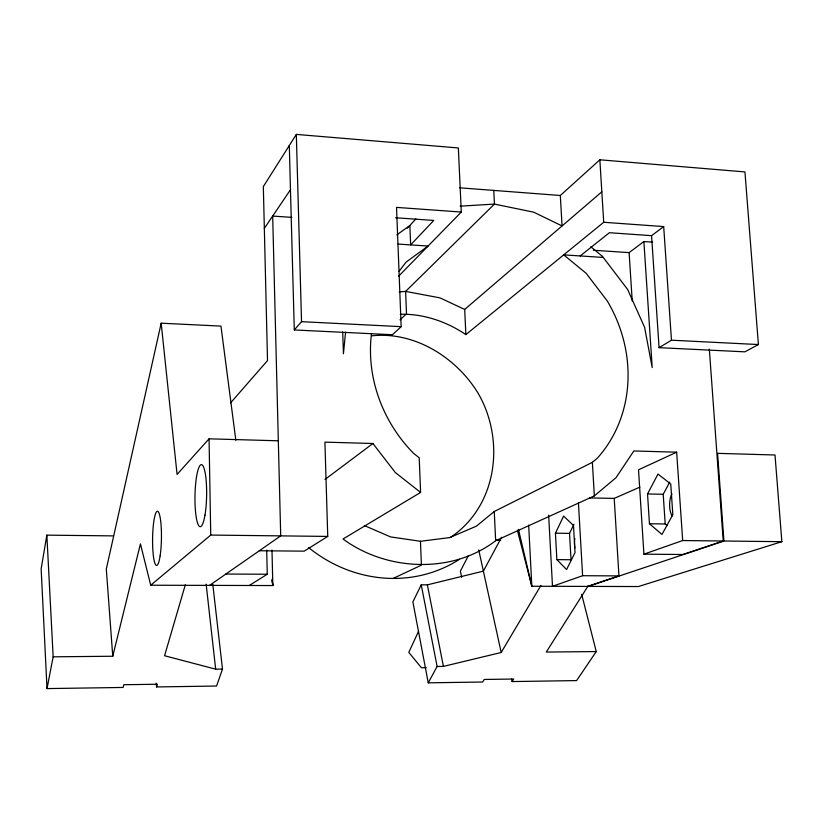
<?xml version="1.0" encoding="UTF-8"?>
<svg xmlns="http://www.w3.org/2000/svg" width="823" height="823" viewBox="0 0 823 823"><rect width="100%" height="100%" fill="white"/><g stroke="black" fill="none" stroke-linecap="round" stroke-linejoin="round"><path stroke-width="1.23" d="M345.578 332.173L343.428 353.808L342.707 332.029M113.615 535.896L46.849 535.145L41.15 568.847L47.014 688.594L123.1 687.452L123.82 684.726L157.378 684.242L156.586 686.938L216.572 686.032L222.488 669.078L212.776 584.227M47.014 688.594L53.156 656.816L46.849 535.145M235.851 440.295L220.955 326.103L161.174 323.202L106.301 569.074L112.751 656.24L53.156 656.816M112.751 656.24L140.435 543.88L150.712 585.225L272.835 585.554L271.981 549.97M185.329 584.803L164.569 655.736L215.657 669.161L222.488 669.078M555.432 533.201L563.611 516.083L573.497 525.496L575.03 552.583L566.584 569.578L556.873 559.619L555.432 533.201L569.537 533.376L573.97 524.272M501.557 537.296L483.368 571.131L427.374 584.844L421.253 584.824L412.879 601.87L428.248 682.833L482.69 682.01L484.202 679.459L513.696 679.026L512.122 681.567L576.604 680.59L596.253 651.569L581.696 594.422M418.537 631.334L408.784 652.392L421.448 667.762L426.314 667.71M468.462 555.556L460.386 571.131L461.672 577.273M647.526 493.954L657.989 474.048L670.766 484.058L672.823 514.694L661.97 534.466L649.46 523.747L647.526 493.954L663.215 494.273L669.706 482.144M428.248 682.833L437.106 666.476L421.253 584.824M437.106 666.476L443.412 666.404L501.197 652.485L540.927 585.441M398.455 276.363L461.291 212.046L458.349 147.955L296.321 134.406L263.329 186.595L267.516 360.577L230.543 402.92M587.879 586.285L546.287 652.053L596.253 651.569M264.327 228.403L290.457 189.784L289.315 145.506M399.083 271.323L406.037 262.167L428.094 246.036L398.034 244.071M461.291 212.046L396.532 207.396L401.161 326.659L392.458 334.724L294.295 329.951L301.537 321.67L296.321 134.406M278.339 440.799L209.063 438.824L177.079 474.418L161.174 323.202M407.364 228.228L409.031 226.407M396.737 234.967L409.864 225.492L415.841 218.949M399.988 319.9L406.5 313.779L405.616 291.404L494.448 204.094L493.769 190.411M459.646 187.809L560.319 195.493L599.854 159.796L744.938 171.925L758.405 344.549L744.908 351.833L659.079 347.666L651.559 235.666L663.688 226.582L671.465 340.197L659.079 347.666M663.688 226.582L603.712 222.272L465.859 334.601L464.697 309.438L601.829 191.821M371.482 333.582A137.369 124.294 54.7 0 0 413.609 453.37L419.205 457.794L420.594 492.432L343.016 539.003C386.501 571.111 452.094 574.187 495.662 540.711L594.35 495.888L616.036 477.659L633.844 450.963L676.66 452.187L682.679 540.536L643.915 554.167L638.525 469.799L676.66 452.187M150.712 585.225L210.739 535.073L327.749 536.421L324.92 442.136L372.912 443.504L395.287 472.495L420.594 492.432M364.352 525.568L390.524 536.894L420.46 541.287L449.759 537.584L476.383 526.164L494.253 511.495L592.375 462.331L597.2 458.329A137.369 124.294 54.7 0 0 607.323 301.064L586.182 273.329L563.714 254.863L602.498 257.393L602.436 256.365L590.76 246.746M450.243 537.573C497.586 506.073 505.528 439.749 477.71 392.561C455.695 357.1 414.504 331.309 371.965 335.805M580.194 255.943L609.411 232.714L651.559 235.666M325.003 479.459L372.912 443.504M593.332 250.254L629.111 252.62L643.884 241.551L652.701 242.157M209.556 585.39L280.705 535.876L272.68 216.058L291.836 217.375M249.266 585.492L267.269 574.238L266.703 550.083M327.749 536.421L304.201 551.143L259.338 550.752M393.168 578.435L421.417 565.134L420.46 541.287M589.33 497.915L614.215 498.399L639.862 487.134M614.215 498.399L618.947 575.894L582.602 575.719L552.49 586.305L548.653 515.208M587.54 586.398L618.947 575.894M709.333 349.147L723.232 541.009L682.864 554.507L643.915 554.167M588.157 586.408L723.931 541.009L781.85 541.688L775.009 454.996L717.563 453.35L723.931 541.009M781.85 541.688L638.381 586.542L531.833 586.254L517.554 531.03L518.469 529.354L531.833 586.254L528.675 525.084M400.256 314.283C423.382 313.563 446.838 321.7 465.859 334.601M399.237 291.887L405.616 291.404L439.976 297.875L464.697 309.438M460.18 206.162L494.448 204.094L533.736 212.19L562.058 225.934L560.319 195.493M225.862 574.043L267.269 574.238M556.873 559.619L571.018 559.733L569.537 533.376M682.679 540.536L723.232 541.009M495.611 540.186L500.703 540.248M649.46 523.747L665.19 523.973L667.144 525.619M301.537 321.67L401.161 326.659M671.465 340.197L758.405 344.549M395.637 217.766L433.772 220.43L410.646 244.894L409.864 225.492M602.436 256.365L627.651 289.49L644.604 327.338L652.197 367.593L643.884 241.551M511.577 679.109L512.122 681.567M478.729 549.949L501.197 652.485M427.374 584.844L443.412 666.404M272.084 580.534L272.835 585.554L271.971 579.217M206.151 584.207L215.657 669.161M156.247 683.152L156.586 686.938M663.215 494.273L665.19 523.973M629.111 252.62L632.229 301.105M599.854 159.796L603.712 222.272M592.375 462.331L594.35 495.888M578.425 502.812L582.602 575.719M494.253 511.495L495.662 540.711M290.457 189.784L294.295 329.951M209.063 438.824L210.739 535.073M459.481 559.321A135.723 126.701 54 0 1 308.666 547.624M672.124 515.898A13.991 6.317 -89 0 1 671.959 493.831M574.886 547.912A12.355 4.917 -89.6 0 1 574.845 538.52M160.125 555.844A27.097 4.424 -89.1 0 0 158.201 511.669A27.097 4.424 -89.1 0 0 152.708 547.439A27.097 4.424 -89.1 0 0 160.125 555.844M204.978 515.116A31.027 5.812 -88.9 0 0 202.263 465.005A31.027 5.812 -88.9 0 0 195.174 506.855A31.027 5.812 -88.9 0 0 204.978 515.116"/></g></svg>
